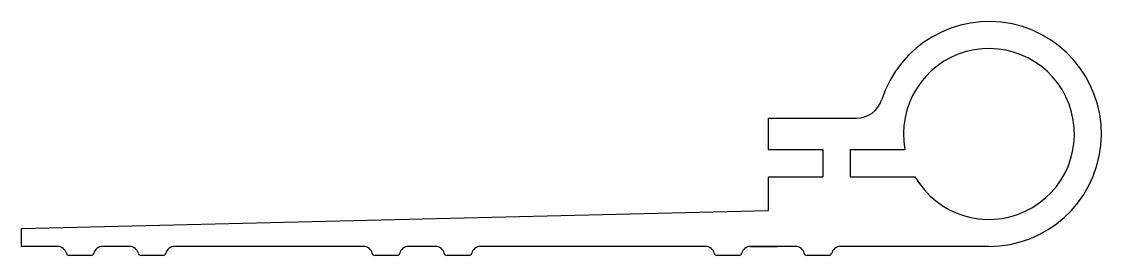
# Model space of a CAD drawing. Extents: x 2270 to 2390, y 410 to 436.
import ezdxf

# ---------------------------------------------------------------- set-up
doc = ezdxf.new("R2010")
doc.units = 0
doc.layers.get('0').update_dxf_attribs({"linetype": 'CONTINUOUS'})

msp = doc.modelspace()

# ---------------------------------------------------------------- linework, layer by layer
for p, q in [((2353.25, 421.64), (2353.25, 425.14)), ((2353.25, 425.14), (2362.99, 425.14)), ((2359.33, 421.64), (2353.25, 421.64)), ((2359.33, 418.64), (2359.33, 421.64)), ((2368.41, 421.64), (2362.33, 421.64)), ((2362.33, 421.64), (2362.33, 418.64)), ((2353.25, 414.89), (2353.25, 418.64)), ((2353.25, 418.64), (2359.33, 418.64)), ((2362.33, 418.64), (2369.52, 418.64)), ((2270.25, 412.89), (2353.25, 414.89)), ((2270.25, 410.89), (2270.25, 412.89)), ((2274.25, 410.89), (2270.25, 410.89)), ((2282.25, 410.89), (2279.25, 410.89)), ((2308.25, 410.89), (2287.25, 410.89)), ((2316.25, 410.89), (2313.25, 410.89)), ((2346.25, 410.89), (2321.25, 410.89)), ((2356.25, 410.89), (2351.25, 410.89)), ((2351.25, 410.89), (2354.25, 410.89)), ((2354.25, 410.89), (2351.25, 410.89)), ((2377.75, 410.89), (2361.25, 410.89)), ((2277.98, 409.89), (2275.51, 409.89)), ((2285.98, 409.89), (2283.51, 409.89)), ((2311.98, 409.89), (2309.51, 409.89)), ((2319.98, 409.89), (2317.51, 409.89)), ((2349.98, 409.89), (2347.51, 409.89)), ((2359.98, 409.89), (2357.51, 409.89))]:
    msp.add_line(p, q)
for centre, radius, start, end in [((2377.75, 423.39), 12.5, 270, 162.1545), ((2377.75, 423.39), 9.5, 210, 190.6151), ((2362.99, 428.14), 3, 270, 342.1545), ((2274.25, 409.89), 1, 13.3424, 90), ((2279.25, 409.89), 1, 90, 166.6576), ((2282.25, 409.89), 1, 13.3424, 90), ((2287.25, 409.89), 1, 90, 166.6576), ((2308.25, 409.89), 1, 13.3424, 90), ((2313.25, 409.89), 1, 90, 166.6576), ((2316.25, 409.89), 1, 13.3424, 90), ((2321.25, 409.89), 1, 90, 166.6576), ((2346.25, 409.89), 1, 13.3424, 90), ((2351.25, 409.89), 1, 90, 166.6576), ((2356.25, 409.89), 1, 13.3424, 90), ((2361.25, 409.89), 1, 90, 166.6576), ((2275.51, 410.19), 0.3, 193.3424, 270), ((2277.98, 410.19), 0.3, 270, 346.6576), ((2283.51, 410.19), 0.3, 193.3424, 270), ((2285.98, 410.19), 0.3, 270, 346.6576), ((2309.51, 410.19), 0.3, 193.3424, 270), ((2311.98, 410.19), 0.3, 270, 346.6576), ((2317.51, 410.19), 0.3, 193.3424, 270), ((2319.98, 410.19), 0.3, 270, 346.6576), ((2347.51, 410.19), 0.3, 193.3424, 270), ((2349.98, 410.19), 0.3, 270, 346.6576), ((2357.51, 410.19), 0.3, 193.3424, 270), ((2359.98, 410.19), 0.3, 270, 346.6576)]:
    msp.add_arc(centre, radius, start, end)

doc.saveas('drawing.dxf')
